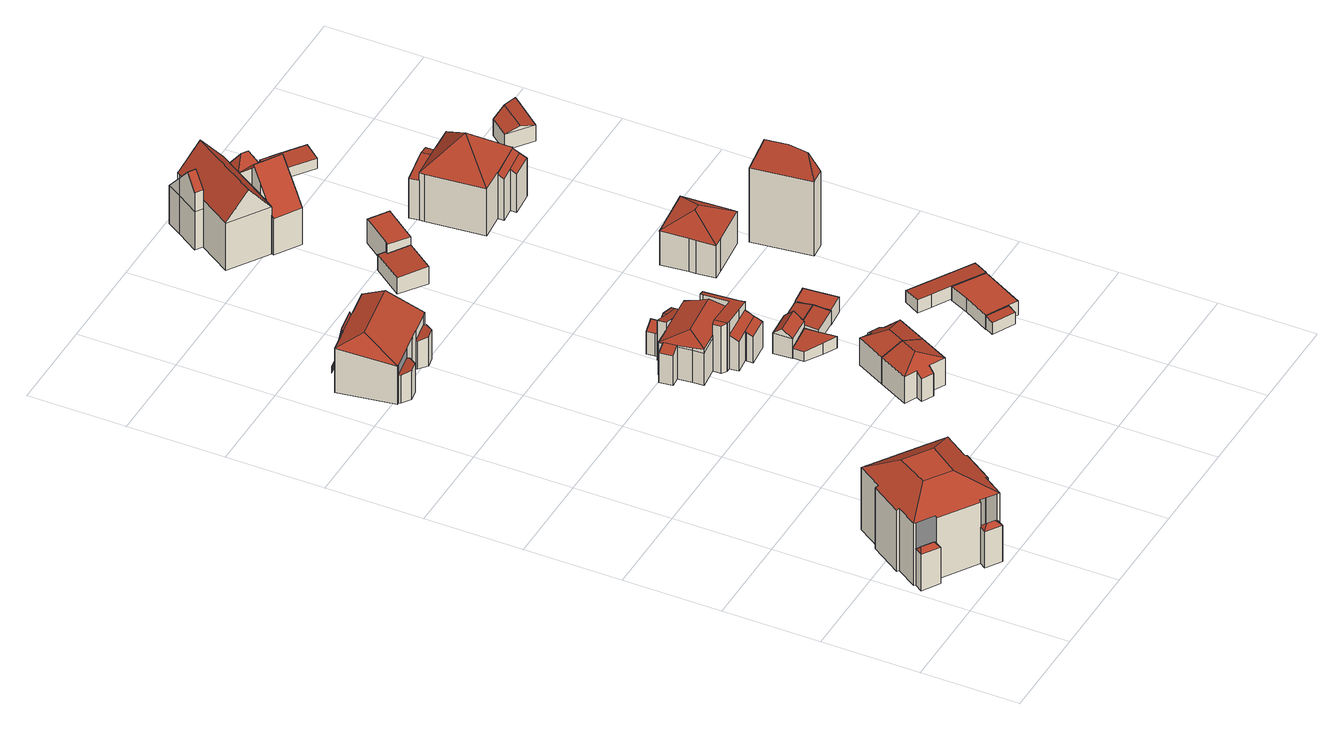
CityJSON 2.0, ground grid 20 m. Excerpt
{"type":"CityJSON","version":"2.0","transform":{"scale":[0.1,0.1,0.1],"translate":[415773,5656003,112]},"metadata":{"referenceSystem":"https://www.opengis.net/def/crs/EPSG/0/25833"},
"CityObjects":{
"building1":{"type":"Building","attributes":{"Gemeindeschluessel":14612000,"Geometrietyp2DReferenz":"3000","function":"31001_9998","roofType":"9999"},"children":["building1-1","building1-2","building1-3"]},
"building1-1":{"type":"BuildingPart","attributes":{"Dachtyp_tdc":"tdcFreeFormRoof","Dachneigung":43.02,"QualitaetDacherkennung":8,"Geometrietyp2DReferenz":"3000","measuredHeight":9.26,"roofType":"5000"},"parents":["building1"],"geometry":[{"type":"MultiSurface","lod":"2","boundaries":[[[0,1,2,3]],[[1,4,5,2]],[[4,6,7,5]],[[1,0,8]],[[0,9,10,8]],[[9,6,4,10]],[[4,1,8,10]],[[11,3,2,5,7]]],"semantics":{"surfaces":[{"type":"WallSurface"},{"type":"RoofSurface"},{"type":"GroundSurface"}],"values":[0,0,0,1,1,1,1,2]}}]},
"building1-2":{"type":"BuildingPart","attributes":{"Dachtyp_tdc":"tdcCutTentRoof","Dachneigung":28.86,"QualitaetDacherkennung":64,"Geometrietyp2DReferenz":"3000","measuredHeight":17.63,"roofType":"9999"},"parents":["building1"],"geometry":[{"type":"MultiSurface","lod":"2","boundaries":[[[12,13,14,15]],[[13,16,17,14]],[[16,18,19,17]],[[18,20,21,19]],[[20,22,23,21]],[[22,24,25,23]],[[24,26,27,25]],[[26,28,29,27]],[[28,30,31,29]],[[30,32,33,31]],[[32,34,0,3,33]],[[35,36,37,38,7,6]],[[39,40,41,42,43]],[[40,44,45,41]],[[44,46,47,45]],[[46,12,15,47]],[[22,20,18,16,48,49]],[[32,30,28,26,24,22,49,50]],[[40,39,51,36,35,52,34,32,50,53]],[[16,13,12,46,44,40,53,48]],[[53,50,49,48]],[[15,14,17,19,21,23,25,27,29,31,33,3,11,7,38,54,42,41,45,47]]],"semantics":{"surfaces":[{"type":"WallSurface"},{"type":"RoofSurface"},{"type":"GroundSurface"}],"values":[0,0,0,0,0,0,0,0,0,0,0,0,0,0,0,0,1,1,1,1,1,2]}}]},
"building1-3":{"type":"BuildingPart","attributes":{"Dachtyp_tdc":"tdcFreeFormRoof","Dachneigung":44.01,"QualitaetDacherkennung":9,"Geometrietyp2DReferenz":"3000","measuredHeight":9.3,"roofType":"5000"},"parents":["building1"],"geometry":[{"type":"MultiSurface","lod":"2","boundaries":[[[55,56,57,58]],[[56,37,59,57]],[[60,42,54,38,61]],[[55,43,42,60]],[[37,56,61,38]],[[56,55,60,61]],[[59,43,58,57]],[[43,55,58]]],"semantics":{"surfaces":[{"type":"RoofSurface"},{"type":"GroundSurface"},{"type":"WallSurface"}],"values":[0,0,1,2,2,2,0,0]}}]},
"building2":{"type":"Building","attributes":{"Gemeindeschluessel":14612000,"Geometrietyp2DReferenz":"3000","function":"31001_9998","roofType":"9999"},"children":["building2-1","building2-2","building2-3","building2-4"]},
"building2-1":{"type":"BuildingPart","attributes":{"Dachtyp_tdc":"tdcPolyFlatRoof","Dachneigung":11.03,"QualitaetDacherkennung":47,"Geometrietyp2DReferenz":"3000","measuredHeight":6.67,"roofType":"2100"},"parents":["building2"],"geometry":[{"type":"MultiSurface","lod":"2","boundaries":[[[62,63,64,65]],[[63,66,67,64]],[[68,69,70,71]],[[69,72,73,70]],[[72,62,65,73]],[[72,69,68,66,63,62]],[[65,64,67,71,70,73]]],"semantics":{"surfaces":[{"type":"WallSurface"},{"type":"RoofSurface"},{"type":"GroundSurface"}],"values":[0,0,0,0,0,1,2]}}]},
"building2-2":{"type":"BuildingPart","attributes":{"Dachtyp_tdc":"tdcFreeFormRoof","Dachneigung":79.04,"QualitaetDacherkennung":26,"Geometrietyp2DReferenz":"3000","measuredHeight":10.3,"roofType":"5000"},"parents":["building2"],"geometry":[{"type":"MultiSurface","lod":"2","boundaries":[[[74,75,76,77]],[[75,78,79,76]],[[78,80,81,79]],[[80,82,83,81]],[[82,84,85,83]],[[84,86,87,85]],[[86,88,89,87]],[[88,90,91,89]],[[90,92,93,91]],[[94,74,77,95]],[[92,90,96]],[[90,88,86,84,82,80,78,75,74,97,96]],[[74,94,97]],[[94,92,96,97]],[[77,76,79,81,83,85,87,89,91,93,95]]],"semantics":{"surfaces":[{"type":"WallSurface"},{"type":"RoofSurface"},{"type":"GroundSurface"}],"values":[0,0,0,0,0,0,0,0,0,0,1,1,1,1,2]}}]},
"building2-3":{"type":"BuildingPart","attributes":{"Dachtyp_tdc":"tdcHipAndGableRoof","Dachneigung":24.48,"QualitaetDacherkennung":40,"Geometrietyp2DReferenz":"3000","measuredHeight":11.99,"roofType":"5000"},"parents":["building2"],"geometry":[{"type":"MultiSurface","lod":"2","boundaries":[[[98,93,92]],[[98,99,100,93]],[[99,101,102,100]],[[101,103,104,102]],[[103,105,106,104]],[[105,107,106]],[[108,109,110]],[[108,111,112,109]],[[111,113,71,112]],[[113,68,71]],[[114,67,66]],[[114,115,116,67]],[[115,117,118,116]],[[117,119,95,118]],[[119,94,95]],[[117,115,120]],[[115,114,113,111,108,105,103,101,120]],[[101,99,98,119,117,120]],[[93,100,102,104,106,109,112,71,67,116,118,95]]],"semantics":{"surfaces":[{"type":"WallSurface"},{"type":"RoofSurface"},{"type":"GroundSurface"}],"values":[0,0,0,0,0,0,0,0,0,0,0,0,0,0,0,1,1,1,2]}}]},
"building2-4":{"type":"BuildingPart","attributes":{"Dachtyp_tdc":"tdcPolyFlatRoof","Dachneigung":12.34,"QualitaetDacherkennung":59,"Geometrietyp2DReferenz":"3000","measuredHeight":6.7,"roofType":"2100"},"parents":["building2"],"geometry":[{"type":"MultiSurface","lod":"2","boundaries":[[[121,122,123,124]],[[122,110,109,123]],[[107,125,126,106]],[[125,127,128,126]],[[127,121,124,128]],[[127,125,107,110,122,121]],[[124,123,109,106,126,128]]],"semantics":{"surfaces":[{"type":"WallSurface"},{"type":"RoofSurface"},{"type":"GroundSurface"}],"values":[0,0,0,0,0,1,2]}}]},
"building3":{"type":"Building","attributes":{"Dachtyp_tdc":"tdcHipAndGableRoof","Gemeindeschluessel":14612000,"Dachneigung":21.65,"QualitaetDacherkennung":87,"Geometrietyp2DReferenz":"3000","measuredHeight":7.87,"function":"31001_9998","roofType":"5000"},"geometry":[{"type":"Solid","lod":"2","boundaries":[[[[129,130,131,132]],[[130,133,134,131]],[[133,135,136,134]],[[135,137,138,136]],[[137,139,140,138]],[[139,141,142,140]],[[141,143,144,142]],[[143,145,146,144]],[[145,129,132,146]],[[141,139,137,135,133,130,147]],[[130,129,145,147]],[[145,143,141,147]],[[132,131,134,136,138,140,142,144,146]]]],"semantics":{"surfaces":[{"type":"WallSurface"},{"type":"RoofSurface"},{"type":"GroundSurface"}],"values":[[0,0,0,0,0,0,0,0,0,1,1,1,2]]}}]},
"building4":{"type":"Building","attributes":{"Gemeindeschluessel":14612000,"Geometrietyp2DReferenz":"3000","function":"31001_9998","roofType":"9999"},"children":["building4-1","building4-2","building4-3","building4-4","building4-5","building4-6","building4-7"]},
"building4-1":{"type":"BuildingPart","attributes":{"Dachtyp_tdc":"tdcPolyFlatRoof","Dachneigung":23.13,"QualitaetDacherkennung":42,"Geometrietyp2DReferenz":"3000","measuredHeight":8.98,"roofType":"2100"},"parents":["building4"],"geometry":[{"type":"MultiSurface","lod":"2","boundaries":[[[148,149,150,151,152]],[[149,153,154,155,150]],[[156,157,158,159]],[[156,160,153,149,148,161,157]],[[158,151,150,155,162,159]]],"semantics":{"surfaces":[{"type":"WallSurface"},{"type":"RoofSurface"},{"type":"GroundSurface"}],"values":[0,0,0,1,2]}}]},
"building4-2":{"type":"BuildingPart","attributes":{"Dachtyp_tdc":"tdcHipAndGableRoof","Dachneigung":20.88,"QualitaetDacherkennung":19,"Geometrietyp2DReferenz":"3000","measuredHeight":9.08,"roofType":"5000"},"parents":["building4"],"geometry":[{"type":"MultiSurface","lod":"2","boundaries":[[[163,164,165,166]],[[164,167,168,165]],[[167,169,170,168]],[[171,172,173,174]],[[172,152,151,173]],[[175,176,177,158,157]],[[178,179,180,181,172,182,183]],[[184,185,186,187,181,180]],[[152,172,181,187,188,175,161]],[[175,188,176]],[[163,184,180,164]],[[171,182,172]],[[164,180,179,167]],[[167,179,178,169]],[[178,189,169]],[[166,165,168,170,174,173,151,158,177,190,191]]],"semantics":{"surfaces":[{"type":"WallSurface"},{"type":"RoofSurface"},{"type":"GroundSurface"}],"values":[0,0,0,0,0,0,1,1,1,0,0,0,0,0,0,2]}}]},
"building4-3":{"type":"BuildingPart","attributes":{"Dachtyp_tdc":"tdcPolyFlatRoof","Dachneigung":26.91,"QualitaetDacherkennung":72,"Geometrietyp2DReferenz":"3000","measuredHeight":6.64,"roofType":"2100"},"parents":["building4"],"geometry":[{"type":"MultiSurface","lod":"2","boundaries":[[[192,193,194,195]],[[193,196,197,194]],[[196,198,199,197]],[[198,200,201,199]],[[200,202,203,201]],[[202,200,198,196,193,192]],[[195,194,197,199,201,203]]],"semantics":{"surfaces":[{"type":"WallSurface"},{"type":"RoofSurface"},{"type":"GroundSurface"}],"values":[0,0,0,0,0,1,2]}}]},
"building4-4":{"type":"BuildingPart","attributes":{"Dachtyp_tdc":"tdcPolyFlatRoof","Dachneigung":20.73,"QualitaetDacherkennung":44,"Geometrietyp2DReferenz":"3000","measuredHeight":7.54,"roofType":"2100"},"parents":["building4"],"geometry":[{"type":"MultiSurface","lod":"2","boundaries":[[[189,204,205,170,169]],[[204,206,207,205]],[[206,208,182,171,174,207]],[[208,206,204,189,183]],[[170,205,207,174]]],"semantics":{"surfaces":[{"type":"WallSurface"},{"type":"RoofSurface"},{"type":"GroundSurface"}],"values":[0,0,0,1,2]}}]},
"building4-5":{"type":"BuildingPart","attributes":{"Dachtyp_tdc":"tdcPolyFlatRoof","Dachneigung":26.88,"QualitaetDacherkennung":41,"Geometrietyp2DReferenz":"3000","measuredHeight":7.63,"roofType":"2100"},"parents":["building4"],"geometry":[{"type":"MultiSurface","lod":"2","boundaries":[[[209,192,195,210]],[[211,212,203,202]],[[211,213,214,212]],[[211,202,192,209,213]],[[214,210,195,203,212]]],"semantics":{"surfaces":[{"type":"WallSurface"},{"type":"RoofSurface"},{"type":"GroundSurface"}],"values":[0,0,0,1,2]}}]},
"building4-6":{"type":"BuildingPart","attributes":{"Dachtyp_tdc":"tdcGableRoof","Dachneigung":23.26,"QualitaetDacherkennung":54,"Geometrietyp2DReferenz":"3000","measuredHeight":6.9,"roofType":"3100"},"parents":["building4"],"geometry":[{"type":"MultiSurface","lod":"2","boundaries":[[[154,215,216,155]],[[215,217,218,216]],[[217,219,220,218]],[[219,221,222,220]],[[221,223,224,222]],[[223,225,226,224]],[[225,156,159,226]],[[223,221,219,217,215,154,160]],[[160,156,225,223]],[[162,155,216,218,220,222,224,226,159]]],"semantics":{"surfaces":[{"type":"WallSurface"},{"type":"RoofSurface"},{"type":"GroundSurface"}],"values":[0,0,0,0,0,0,0,1,1,2]}}]},
"building4-7":{"type":"BuildingPart","attributes":{"Dachtyp_tdc":"tdcFreeFormRoof","Dachneigung":10.1,"QualitaetDacherkennung":24,"Geometrietyp2DReferenz":"3000","measuredHeight":11,"roofType":"5000"},"parents":["building4"],"geometry":[{"type":"MultiSurface","lod":"2","boundaries":[[[227,228,229,177,176,188]],[[228,230,231,229]],[[230,232,209,210,231]],[[233,234,235,214,213]],[[234,236,237,235]],[[236,238,239,237]],[[238,240,184,163,166,239]],[[234,233,232,230,228,227,241,242]],[[242,240,238,236,234]],[[166,191,190,177,229,231,210,214,235,237,239]]],"semantics":{"surfaces":[{"type":"WallSurface"},{"type":"RoofSurface"},{"type":"GroundSurface"}],"values":[0,0,0,0,0,0,0,1,1,2]}}]},
"building5":{"type":"Building","attributes":{"Dachtyp_tdc":"tdcHipAndGableRoof","Gemeindeschluessel":14612000,"Dachneigung":21.79,"QualitaetDacherkennung":85,"Geometrietyp2DReferenz":"3000","measuredHeight":7.86,"function":"31001_9998","roofType":"5000"},"geometry":[{"type":"Solid","lod":"2","boundaries":[[[[143,243,244,144]],[[243,245,246,244]],[[245,247,248,246]],[[247,249,250,248]],[[249,251,252,250]],[[251,253,254,252]],[[253,129,132,254]],[[129,145,146,132]],[[145,143,144,146]],[[253,251,249,247,245,243,255]],[[243,143,145,255]],[[145,129,253,255]],[[144,244,246,248,250,252,254,132,146]]]],"semantics":{"surfaces":[{"type":"WallSurface"},{"type":"RoofSurface"},{"type":"GroundSurface"}],"values":[[0,0,0,0,0,0,0,0,0,1,1,1,2]]}}]},
"building6":{"type":"Building","attributes":{"Dachtyp_tdc":"tdcPolyFlatRoof","Gemeindeschluessel":14612000,"Dachneigung":5.07,"QualitaetDacherkennung":54,"Geometrietyp2DReferenz":"3000","measuredHeight":2.78,"function":"31001_9998","roofType":"2100"},"geometry":[{"type":"Solid","lod":"2","boundaries":[[[[256,257,258,259]],[[257,260,261,258]],[[260,262,263,261]],[[262,264,265,263]],[[264,266,267,265]],[[266,256,259,267]],[[266,264,262,260,257,256]],[[259,258,261,263,265,267]]]],"semantics":{"surfaces":[{"type":"WallSurface"},{"type":"RoofSurface"},{"type":"GroundSurface"}],"values":[[0,0,0,0,0,0,1,2]]}}]},
"building7":{"type":"Building","attributes":{"Dachtyp_tdc":"tdcFreeFormRoof","Gemeindeschluessel":14612000,"Dachneigung":40.6,"QualitaetDacherkennung":81,"Geometrietyp2DReferenz":"3000","measuredHeight":6.16,"function":"31001_9998","roofType":"5000"},"geometry":[{"type":"Solid","lod":"2","boundaries":[[[[268,269,270,271]],[[269,272,273,270]],[[272,274,275,273]],[[274,276,277,275]],[[276,268,271,277]],[[278,279,272,269]],[[276,274,279,278,268]],[[274,272,279]],[[269,268,278]],[[271,270,273,275,277]]]],"semantics":{"surfaces":[{"type":"WallSurface"},{"type":"RoofSurface"},{"type":"GroundSurface"}],"values":[[0,0,0,0,0,1,1,0,0,2]]}}]},
"building8":{"type":"Building","attributes":{"Dachtyp_tdc":"tdcPolyFlatRoof","Gemeindeschluessel":14612000,"Dachneigung":7.8,"QualitaetDacherkennung":78,"Geometrietyp2DReferenz":"3000","measuredHeight":3.44,"function":"31001_9998","roofType":"2100"},"geometry":[{"type":"Solid","lod":"2","boundaries":[[[[280,281,282,283]],[[281,284,285,282]],[[284,286,287,285]],[[286,288,289,287]],[[288,280,283,289]],[[288,286,284,281,280]],[[283,282,285,287,289]]]],"semantics":{"surfaces":[{"type":"WallSurface"},{"type":"RoofSurface"},{"type":"GroundSurface"}],"values":[[0,0,0,0,0,1,2]]}}]},
"building9":{"type":"Building","attributes":{"Dachtyp_tdc":"tdcPolyFlatRoof","Gemeindeschluessel":14612000,"Dachneigung":7.19,"QualitaetDacherkennung":71,"Geometrietyp2DReferenz":"3000","measuredHeight":3.58,"function":"31001_9998","roofType":"2100"},"geometry":[{"type":"Solid","lod":"2","boundaries":[[[[290,291,292,273]],[[291,293,294,292]],[[293,284,295,294]],[[284,281,275,295]],[[281,290,273,275]],[[281,284,293,291,290]],[[273,292,294,295,275]]]],"semantics":{"surfaces":[{"type":"WallSurface"},{"type":"RoofSurface"},{"type":"GroundSurface"}],"values":[[0,0,0,0,0,1,2]]}}]},
"building10":{"type":"Building","attributes":{"Dachtyp_tdc":"tdcPolyFlatRoof","Gemeindeschluessel":14612000,"Dachneigung":3.54,"QualitaetDacherkennung":72,"Geometrietyp2DReferenz":"3000","measuredHeight":4.02,"function":"31001_9998","roofType":"2100"},"geometry":[{"type":"Solid","lod":"2","boundaries":[[[[296,297,298,299]],[[297,300,301,298]],[[300,302,303,301]],[[302,304,305,303]],[[304,306,307,305]],[[306,296,299,307]],[[306,304,302,300,297,296]],[[299,298,301,303,305,307]]]],"semantics":{"surfaces":[{"type":"WallSurface"},{"type":"RoofSurface"},{"type":"GroundSurface"}],"values":[[0,0,0,0,0,0,1,2]]}}]},
"building11":{"type":"Building","attributes":{"Dachtyp_tdc":"tdcPolyFlatRoof","Gemeindeschluessel":14612000,"Dachneigung":0,"QualitaetDacherkennung":84,"Geometrietyp2DReferenz":"3000","measuredHeight":3.35,"function":"31001_9998","roofType":"1000"},"geometry":[{"type":"Solid","lod":"2","boundaries":[[[[308,309,294,295]],[[309,310,311,294]],[[310,312,313,311]],[[312,314,315,313]],[[314,308,295,315]],[[314,312,310,309,308]],[[295,294,311,313,315]]]],"semantics":{"surfaces":[{"type":"WallSurface"},{"type":"RoofSurface"},{"type":"GroundSurface"}],"values":[[0,0,0,0,0,1,2]]}}]},
"building12":{"type":"Building","attributes":{"Dachtyp_tdc":"tdcPolyFlatRoof","Gemeindeschluessel":14612000,"Dachneigung":7.21,"QualitaetDacherkennung":48,"Geometrietyp2DReferenz":"3000","measuredHeight":2.91,"function":"31001_9998","roofType":"2100"},"geometry":[{"type":"Solid","lod":"2","boundaries":[[[[316,317,318,319]],[[317,320,321,318]],[[320,322,323,321]],[[322,316,319,323]],[[322,320,317,316]],[[319,318,321,323]]]],"semantics":{"surfaces":[{"type":"WallSurface"},{"type":"RoofSurface"},{"type":"GroundSurface"}],"values":[[0,0,0,0,1,2]]}}]},
"building13":{"type":"Building","attributes":{"Dachtyp_tdc":"tdcPolyFlatRoof","Gemeindeschluessel":14612000,"Dachneigung":0,"QualitaetDacherkennung":41,"Geometrietyp2DReferenz":"3000","measuredHeight":5.55,"function":"31001_9998","roofType":"1000"},"geometry":[{"type":"Solid","lod":"2","boundaries":[[[[324,325,326,327]],[[325,328,329,326]],[[328,330,331,329]],[[330,332,333,331]],[[332,324,327,333]],[[332,330,328,325,324]],[[327,326,329,331,333]]]],"semantics":{"surfaces":[{"type":"WallSurface"},{"type":"RoofSurface"},{"type":"GroundSurface"}],"values":[[0,0,0,0,0,1,2]]}}]},
"building14":{"type":"Building","attributes":{"Gemeindeschluessel":14612000,"Geometrietyp2DReferenz":"3000","function":"31001_9998","roofType":"9999"},"children":["building14-1","building14-2","building14-3","building14-4"]},
"building14-1":{"type":"BuildingPart","attributes":{"Dachtyp_tdc":"tdcGableRoof","Dachneigung":48.25,"QualitaetDacherkennung":56,"Geometrietyp2DReferenz":"3000","measuredHeight":16.15,"roofType":"3100"},"parents":["building14"],"geometry":[{"type":"MultiSurface","lod":"2","boundaries":[[[334,335,336,337]],[[335,338,339,336]],[[340,341,342,343]],[[340,344,345,341]],[[344,346,347,345]],[[346,348,349,347]],[[348,334,337,349]],[[344,340,343,350,351,352]],[[352,353,338,335,334,348,346,344]],[[337,336,339,354,355,342,341,345,347,349]]],"semantics":{"surfaces":[{"type":"WallSurface"},{"type":"RoofSurface"},{"type":"GroundSurface"}],"values":[0,0,0,0,0,0,0,1,1,2]}}]},
"building14-2":{"type":"BuildingPart","attributes":{"Dachtyp_tdc":"tdcGableRoof","Dachneigung":49.68,"QualitaetDacherkennung":47,"Geometrietyp2DReferenz":"3000","measuredHeight":16.58,"roofType":"3100"},"parents":["building14"],"geometry":[{"type":"MultiSurface","lod":"2","boundaries":[[[356,357,358,359,360]],[[357,361,362,363,358]],[[364,365,366,339,338]],[[365,367,368,369,366]],[[370,371,372,373,374,375,376]],[[377,373,372,364]],[[361,377,364,353,378,351]],[[357,374,373,377,361]],[[356,375,374,357]],[[365,371,370,367]],[[364,372,371,365]],[[369,359,358,363,379,355,354,339,366]]],"semantics":{"surfaces":[{"type":"WallSurface"},{"type":"RoofSurface"},{"type":"GroundSurface"}],"values":[0,0,0,0,1,1,0,0,0,0,0,2]}}]},
"building14-3":{"type":"BuildingPart","attributes":{"Dachtyp_tdc":"tdcFreeFormRoof","Dachneigung":60.12,"QualitaetDacherkennung":12,"Geometrietyp2DReferenz":"3000","measuredHeight":13.32,"roofType":"5000"},"parents":["building14"],"geometry":[{"type":"MultiSurface","lod":"2","boundaries":[[[362,380,381,363]],[[380,382,383,381]],[[382,384,385,383]],[[384,343,342,385]],[[343,384,386]],[[384,382,380,362,387,388,386]],[[387,350,388]],[[350,343,386,388]],[[363,381,383,385,342,355,379]]],"semantics":{"surfaces":[{"type":"WallSurface"},{"type":"RoofSurface"},{"type":"GroundSurface"}],"values":[0,0,0,0,1,1,1,1,2]}}]},
"building14-4":{"type":"BuildingPart","attributes":{"Dachtyp_tdc":"tdcGableRoof","Dachneigung":48.76,"QualitaetDacherkennung":48,"Geometrietyp2DReferenz":"3000","measuredHeight":16.19,"roofType":"3100"},"parents":["building14"],"geometry":[{"type":"MultiSurface","lod":"2","boundaries":[[[389,390,391,392]],[[390,393,394,391]],[[393,360,359,394]],[[368,389,392,369]],[[395,396,397,398]],[[399,397,396,376,400,360,393]],[[389,398,397,399,390]],[[390,399,393]],[[368,367,370,395,398,389]],[[392,391,394,359,369]]],"semantics":{"surfaces":[{"type":"WallSurface"},{"type":"RoofSurface"},{"type":"GroundSurface"}],"values":[0,0,0,0,1,1,0,0,0,2]}}]},
"building15":{"type":"Building","attributes":{"Dachtyp_tdc":"tdcPolyFlatRoof","Gemeindeschluessel":14612000,"Dachneigung":0,"QualitaetDacherkennung":65,"Geometrietyp2DReferenz":"3000","measuredHeight":3.23,"function":"31001_9998","roofType":"1000"},"geometry":[{"type":"Solid","lod":"2","boundaries":[[[[401,402,403,404]],[[402,405,406,403]],[[405,407,408,406]],[[407,409,410,408]],[[409,411,412,410]],[[411,401,404,412]],[[411,409,407,405,402,401]],[[404,403,406,408,410,412]]]],"semantics":{"surfaces":[{"type":"WallSurface"},{"type":"RoofSurface"},{"type":"GroundSurface"}],"values":[[0,0,0,0,0,0,1,2]]}}]},
"building16":{"type":"Building","attributes":{"Dachtyp_tdc":"tdcPolyFlatRoof","Gemeindeschluessel":14612000,"Dachneigung":3.41,"QualitaetDacherkennung":53,"Geometrietyp2DReferenz":"3000","measuredHeight":3.01,"function":"31001_9998","roofType":"2100"},"geometry":[{"type":"Solid","lod":"2","boundaries":[[[[413,414,415,416]],[[414,417,418,415]],[[417,419,420,418]],[[419,421,422,420]],[[421,423,424,422]],[[423,413,416,424]],[[423,421,419,417,414,413]],[[416,415,418,420,422,424]]]],"semantics":{"surfaces":[{"type":"WallSurface"},{"type":"RoofSurface"},{"type":"GroundSurface"}],"values":[[0,0,0,0,0,0,1,2]]}}]},
"building17":{"type":"Building","attributes":{"Dachtyp_tdc":"tdcFreeFormRoof","Gemeindeschluessel":14612000,"Dachneigung":10.9,"QualitaetDacherkennung":55,"Geometrietyp2DReferenz":"3000","measuredHeight":8.63,"function":"31001_9998","roofType":"5000"},"geometry":[{"type":"Solid","lod":"2","boundaries":[[[[425,426,427,428]],[[426,429,430,427]],[[429,431,432,430]],[[431,433,434,432]],[[433,435,436,434]],[[435,437,438,436]],[[437,439,440,438]],[[439,441,442,440]],[[441,425,428,442]],[[443,437,435,433]],[[425,441,444,445,429,426]],[[444,443,433,431,445]],[[437,443,444,441,439]],[[431,429,445]],[[428,427,430,432,434,436,438,440,442]]]],"semantics":{"surfaces":[{"type":"WallSurface"},{"type":"RoofSurface"},{"type":"GroundSurface"}],"values":[[0,0,0,0,0,0,0,0,0,1,1,1,1,0,2]]}}]},
"building18":{"type":"Building","attributes":{"Gemeindeschluessel":14612000,"Geometrietyp2DReferenz":"3000","function":"31001_9998","roofType":"9999"},"children":["building18-1","building18-2","building18-3","building18-4","building18-5"]},
"building18-1":{"type":"BuildingPart","attributes":{"Dachtyp_tdc":"tdcGableRoof","Dachneigung":10.3,"QualitaetDacherkennung":25,"Geometrietyp2DReferenz":"3000","measuredHeight":10.26,"roofType":"3100"},"parents":["building18"],"geometry":[{"type":"MultiSurface","lod":"2","boundaries":[[[446,447,448,449]],[[447,450,451,448]],[[450,452,453,451]],[[454,455,456,457]],[[456,455,447,446]],[[450,454,457,452]],[[447,455,454,450]],[[453,449,448,451]]],"semantics":{"surfaces":[{"type":"WallSurface"},{"type":"RoofSurface"},{"type":"GroundSurface"}],"values":[0,0,0,1,1,0,0,2]}}]},
"building18-2":{"type":"BuildingPart","attributes":{"Dachtyp_tdc":"tdcPolyFlatRoof","Dachneigung":26.68,"QualitaetDacherkennung":72,"Geometrietyp2DReferenz":"3000","measuredHeight":9.38,"roofType":"2100"},"parents":["building18"],"geometry":[{"type":"MultiSurface","lod":"2","boundaries":[[[458,459,460,461]],[[458,462,463,459]],[[462,464,465,463]],[[462,458,461,464]],[[465,460,459,463]]],"semantics":{"surfaces":[{"type":"WallSurface"},{"type":"RoofSurface"},{"type":"GroundSurface"}],"values":[0,0,0,1,2]}}]},
"building18-3":{"type":"BuildingPart","attributes":{"Dachtyp_tdc":"tdcTentRoof","Dachneigung":44.13,"QualitaetDacherkennung":45,"Geometrietyp2DReferenz":"3000","measuredHeight":17.12,"roofType":"3500"},"parents":["building18"],"geometry":[{"type":"MultiSurface","lod":"2","boundaries":[[[466,467,468,469,470]],[[471,472,473]],[[471,474,475,472]],[[474,476,477,475]],[[476,478,479,480,477]],[[481,482,483,484,485]],[[482,486,487,483]],[[486,488,449,487]],[[488,446,449]],[[489,466,470,453,452,457]],[[478,476,474,471,467,466,490]],[[482,481,478,490]],[[488,486,482,490]],[[466,489,488,490]],[[470,469,472,475,477,480,484,483,487,449,453]]],"semantics":{"surfaces":[{"type":"WallSurface"},{"type":"RoofSurface"},{"type":"GroundSurface"}],"values":[0,0,0,0,0,0,0,0,0,0,1,1,1,1,2]}}]},
"building18-4":{"type":"BuildingPart","attributes":{"Dachtyp_tdc":"tdcPolyFlatRoof","Dachneigung":23.21,"QualitaetDacherkennung":59,"Geometrietyp2DReferenz":"3000","measuredHeight":6.72,"roofType":"2100"},"parents":["building18"],"geometry":[{"type":"MultiSurface","lod":"2","boundaries":[[[491,473,472,492]],[[491,493,494,468,473]],[[472,469,495,496,492]],[[468,494,495,469]],[[494,493,496,495]],[[493,491,492,496]]],"semantics":{"surfaces":[{"type":"WallSurface"},{"type":"RoofSurface"},{"type":"GroundSurface"}],"values":[0,1,2,0,0,0]}}]},
"building18-5":{"type":"BuildingPart","attributes":{"Dachtyp_tdc":"tdcPolyFlatRoof","Dachneigung":31.22,"QualitaetDacherkennung":42,"Geometrietyp2DReferenz":"3000","measuredHeight":10.18,"roofType":"2100"},"parents":["building18"],"geometry":[{"type":"MultiSurface","lod":"2","boundaries":[[[464,497,498,465]],[[497,485,484,498]],[[479,461,460,480]],[[461,479,485,497,464]],[[465,498,484,480,460]]],"semantics":{"surfaces":[{"type":"WallSurface"},{"type":"RoofSurface"},{"type":"GroundSurface"}],"values":[0,0,0,1,2]}}]},
"building19":{"type":"Building","attributes":{"Dachtyp_tdc":"tdcFreeFormRoof","Gemeindeschluessel":14612000,"Dachneigung":70.06,"QualitaetDacherkennung":8,"Geometrietyp2DReferenz":"3000","measuredHeight":22.73,"function":"31001_9998","roofType":"5000"},"geometry":[{"type":"Solid","lod":"2","boundaries":[[[[499,500,501,502]],[[500,503,504,501]],[[503,505,506,504]],[[505,507,508,506]],[[507,499,502,508]],[[509,510,507,505]],[[509,505,503]],[[511,510,509,503,500]],[[511,500,499]],[[510,511,499,507]],[[502,501,504,506,508]]]],"semantics":{"surfaces":[{"type":"WallSurface"},{"type":"RoofSurface"},{"type":"GroundSurface"}],"values":[[0,0,0,0,0,1,1,1,1,1,2]]}}]},
"building20":{"type":"Building","attributes":{"Dachtyp_tdc":"tdcPolyFlatRoof","Gemeindeschluessel":14612000,"Dachneigung":4.76,"QualitaetDacherkennung":70,"Geometrietyp2DReferenz":"3000","measuredHeight":2.71,"function":"31001_9998","roofType":"2100"},"geometry":[{"type":"Solid","lod":"2","boundaries":[[[[512,513,514,515]],[[513,516,517,514]],[[516,518,519,517]],[[518,520,521,519]],[[520,512,515,521]],[[520,518,516,513,512]],[[515,514,517,519,521]]]],"semantics":{"surfaces":[{"type":"WallSurface"},{"type":"RoofSurface"},{"type":"GroundSurface"}],"values":[[0,0,0,0,0,1,2]]}}]},
"building21":{"type":"Building","attributes":{"Dachtyp_tdc":"tdcFreeFormRoof","Gemeindeschluessel":14612000,"Dachneigung":14.94,"QualitaetDacherkennung":83,"Geometrietyp2DReferenz":"3000","measuredHeight":4.53,"function":"31001_9998","roofType":"5000"},"geometry":[{"type":"Solid","lod":"2","boundaries":[[[[522,523,524,525]],[[523,526,527,524]],[[526,528,529,527]],[[528,530,531,529]],[[530,522,525,531]],[[532,528,526,533]],[[522,530,532,533,523]],[[530,528,532]],[[526,523,533]],[[525,524,527,529,531]]]],"semantics":{"surfaces":[{"type":"WallSurface"},{"type":"RoofSurface"},{"type":"GroundSurface"}],"values":[[0,0,0,0,0,1,1,0,0,2]]}}]}
},
"vertices":[
[152,21,99],[142,5,99],[142,5,16],[152,21,16],[111,25,99],[111,25,16],[119,38,99],[119,38,16],[139,18,108],[122,42,99],[124,28,108],[122,42,16],
[74,228,155],[79,224,158],[79,224,16],[74,228,16],[112,275,158],[112,275,16],[225,200,158],[225,200,16],[257,178,158],[257,178,16],[262,175,158],[262,175,16],[228,125,158],[228,125,16],[232,121,155],[232,121,16],[190,58,156],[190,58,16],[186,61,159],[186,61,16],[157,18,159],[157,18,16],[152,21,159],[119,38,157],[43,88,157],[43,88,99],[43,88,16],[11,115,159],[8,117,159],[8,117,16],[11,115,16],[11,115,99],[36,160,159],[36,160,16],[31,163,155],[31,163,16],[129,204,189],[187,165,189],[141,103,192],[46,92,159],[122,42,159],[89,138,192],[46,92,16],
[1,98,99],[35,76,99],[32,89,109],[11,103,109],[46,92,99],[1,98,16],[35,76,16],
[84,1166,86],[66,1179,83],[66,1179,19],[84,1166,19],[65,1184,82],[65,1184,19],[117,1192,82],[118,1187,83],[118,1187,19],[117,1192,19],[105,1170,86],[105,1170,19],
[92,1318,97],[109,1321,97],[109,1321,19],[92,1318,19],[107,1336,20],[107,1336,19],[106,1339,4],[106,1339,19],[128,1342,5],[128,1342,19],[128,1340,18],[128,1340,19],[130,1325,97],[130,1325,19],[131,1325,97],[131,1325,19],[149,1328,97],[149,1328,19],[150,1318,97],[150,1318,19],[93,1309,97],[93,1309,19],[145,1322,122],[97,1314,122],
[150,1318,120],[204,1327,120],[204,1327,19],[211,1283,139],[211,1283,19],[223,1210,106],[223,1210,19],[217,1209,106],[217,1209,19],[217,1209,82],[167,1200,106],[167,1200,19],[167,1200,82],[148,1197,106],[148,1197,19],[117,1192,106],[65,1184,106],[60,1183,106],[60,1183,19],[41,1300,120],[41,1300,19],[93,1309,120],[84,1262,139],
[185,1183,86],[168,1196,83],[168,1196,19],[185,1183,19],[218,1204,83],[218,1204,19],[206,1187,86],[206,1187,19],
[581,385,83],[549,324,83],[549,324,22],[581,385,22],[517,340,83],[517,340,22],[510,328,74],[510,328,22],[487,340,74],[487,340,22],[493,353,83],[493,353,22],[468,365,83],[468,365,22],[500,427,83],[500,427,22],[540,406,101],[540,406,22],[522,371,101],
[396,810,101],[394,827,101],[394,827,11],[396,810,11],[396,810,84],[403,828,97],[403,828,63],[403,828,11],[485,836,62],[487,819,62],[487,819,11],[485,836,11],[442,832,80],[435,814,84],[442,832,11],
[410,723,84],[366,718,84],[366,718,11],[410,723,11],[364,740,84],[364,740,11],[361,770,84],[361,770,11],[358,797,84],[357,806,84],[357,806,11],[358,797,11],[487,819,84],[490,788,84],[490,788,11],[361,770,88],[364,740,90],[366,718,93],[397,762,102],[358,797,85],[360,779,87],[410,723,93],[419,724,93],[495,731,93],[491,771,102],[490,788,95],[361,770,87],[495,731,11],[419,724,11],
[510,689,78],[511,686,76],[511,686,11],[510,689,11],[512,673,70],[512,673,11],[464,668,70],[464,668,11],[463,681,76],[463,681,11],[463,684,78],[463,684,11],
[340,767,79],[340,767,11],[337,795,79],[337,795,11],[358,797,87],
[509,707,87],[509,707,11],[431,680,78],[431,680,11],[429,699,87],[429,699,11],
[402,835,63],[402,835,11],[400,852,63],[400,852,11],[425,855,74],[425,855,11],[427,837,74],[427,837,11],[442,839,80],[442,839,11],[484,843,62],[484,843,11],
[490,788,108],[501,789,106],[501,789,11],[507,719,106],[507,719,11],[509,707,106],[429,699,120],[422,699,121],[422,699,11],[421,699,121],[421,699,11],[411,706,118],[411,706,11],[410,723,118],[495,731,108],[419,724,121],
[532,488,83],[532,488,22],[556,475,83],[556,475,22],[562,487,74],[562,487,22],[586,475,74],[586,475,22],[580,463,83],[580,463,22],[612,446,83],[612,446,22],[558,441,101],
[537,565,40],[504,586,37],[504,586,15],[537,565,15],[504,609,37],[504,609,15],[560,613,42],[560,613,15],[562,585,42],[562,585,15],[565,550,42],[565,550,15],
[504,609,58],[501,647,61],[501,647,14],[504,609,14],[556,652,60],[556,652,14],[559,620,64],[559,620,14],[560,613,58],[560,613,14],[503,629,75],[558,634,75],
[560,613,49],[559,620,50],[559,620,16],[560,613,16],[619,625,50],[619,625,16],[622,590,46],[622,590,16],[562,585,46],[562,585,16],
[556,652,46],[556,655,46],[556,655,14],[616,660,46],[616,660,14],[619,625,14],
[438,1345,61],[396,1288,61],[396,1288,21],[438,1345,21],[345,1326,57],[345,1326,21],[391,1388,57],[391,1388,21],[404,1378,58],[404,1378,21],[400,1374,58],[400,1374,21],
[619,625,48],[616,660,48],[656,664,48],[656,664,14],[662,594,48],[662,594,14],[622,590,48],[622,590,14],
[718,314,48],[728,332,51],[728,332,22],[718,314,22],[773,308,51],[773,308,22],[764,290,48],[764,290,22],
[400,1374,79],[404,1378,79],[404,1378,24],[400,1374,24],[449,1439,79],[449,1439,24],[489,1413,79],[489,1413,24],[438,1345,79],[438,1345,24],
[345,1575,105],[348,1580,111],[348,1580,22],[345,1575,22],[347,1580,111],[347,1580,22],[462,1646,127],[462,1646,22],[450,1654,22],[450,1654,127],[433,1601,183],[433,1601,22],[406,1558,126],[406,1558,22],[396,1543,105],[396,1543,22],[410,1679,127],[409,1676,130],[382,1634,183],[357,1594,130],[382,1634,22],[410,1679,22],
[358,1775,130],[360,1773,130],[360,1773,22],[358,1775,22],[358,1775,111],[438,1723,130],[438,1723,93],[438,1723,22],[347,1580,130],[266,1632,130],[266,1632,22],[309,1699,130],[309,1699,110],[309,1699,22],[309,1699,132],[266,1632,132],[306,1606,188],[398,1749,188],[360,1773,135],[358,1775,132],[348,1759,132],[438,1723,131],[382,1634,130],[428,1707,22],
[459,1710,93],[459,1710,22],[448,1694,127],[448,1694,22],[468,1681,127],[468,1681,22],[445,1676,155],[428,1707,127],[433,1684,155],
[294,1709,110],[324,1754,110],[324,1754,22],[294,1709,22],[343,1784,110],[343,1784,22],[309,1699,153],[323,1721,184],[308,1730,184],[294,1709,153],[324,1754,151],[349,1760,130],
[773,308,52],[728,332,52],[728,332,20],[773,308,20],[757,385,52],[757,385,20],[776,424,52],[776,424,20],[839,386,52],[839,386,20],[791,298,52],[791,298,20],
[737,446,53],[712,461,53],[712,461,23],[737,446,23],[731,494,50],[731,494,23],[858,418,50],[858,418,23],[839,386,53],[839,386,23],[776,424,53],[776,424,23],
[658,881,79],[657,894,80],[657,894,4],[658,881,4],[651,950,82],[651,950,4],[672,953,82],[672,953,4],[758,962,82],[758,962,4],[767,877,79],[767,877,4],[769,853,78],[769,853,4],[684,844,78],[684,844,4],[662,842,78],[662,842,4],[739,917,91],[724,916,91],[651,951,82],
[552,1385,114],[549,1405,114],[549,1405,23],[552,1385,23],[637,1415,114],[637,1415,23],[639,1394,114],[639,1394,23],[637,1415,119],[613,1412,126],[615,1391,126],[639,1394,119],
[702,1243,110],[702,1243,23],[701,1257,23],[701,1257,117],[651,1238,110],[651,1238,23],[650,1251,117],[650,1251,23],
[686,1398,127],[689,1366,127],[689,1366,91],[689,1366,23],[686,1398,23],[696,1300,127],[696,1300,23],[696,1300,90],[699,1274,127],[699,1274,23],[699,1271,127],[699,1271,23],[699,1270,127],[699,1270,125],[699,1270,23],[619,1261,129],[565,1256,131],[565,1256,23],[619,1261,23],[619,1261,125],[553,1375,131],[553,1375,23],[552,1385,131],[639,1394,128],[623,1327,194],
[719,1302,81],[719,1302,23],[718,1317,81],[712,1369,81],[712,1369,23],[718,1317,23],
[620,1248,117],[620,1248,23],
[830,715,175],[797,712,175],[797,712,5],[830,715,5],[782,835,175],[782,835,5],[822,838,175],[822,838,5],[831,773,175],[831,773,5],[805,816,231],[810,771,232],[812,731,225],
[521,1672,51],[544,1703,55],[544,1703,28],[521,1672,28],[573,1682,55],[573,1682,28],[622,1646,55],[622,1646,28],[599,1614,51],[599,1614,28],
[901,1363,62],[849,1299,62],[849,1299,25],[901,1363,25],[800,1337,62],[800,1337,25],[830,1375,62],[830,1375,25],[904,1368,62],[904,1368,25],[867,1371,70],[825,1318,70]
]}
